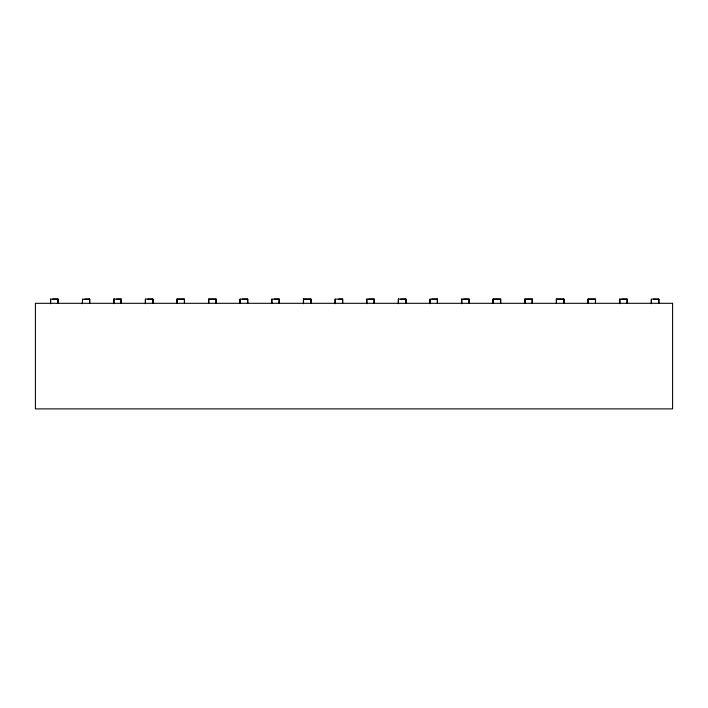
<?xml version="1.0" encoding="UTF-8"?>
<svg xmlns="http://www.w3.org/2000/svg" width="708" height="708" viewBox="0 0 708 708"><rect width="100%" height="100%" fill="white"/><g stroke="black" fill="none" stroke-linecap="round" stroke-linejoin="round"><path stroke-width="1.06" d="M50.587 303.086L50.56 299.121L58.021 299.121L58.003 303.077L58.003 299.28M89.65 303.077L89.668 299.121L82.588 299.289M113.749 303.077L113.758 299.121L121.21 299.121L121.227 303.077L121.21 299.28M113.793 303.086L113.793 299.139L114.581 299.13M121.201 303.077L121.21 299.121L116.484 299.13M145.441 303.086L145.423 299.121M147.662 299.13L152.893 299.121L152.875 303.077L152.866 299.121L145.406 299.121L145.406 303.714M177.009 299.13L184.461 299.112L184.434 303.077L184.461 299.112L176.965 299.121L177.009 303.077L176.973 299.289M208.612 303.077L208.639 299.121L216.082 299.121L216.073 303.077L216.108 299.112L208.656 299.13L208.656 303.077L208.621 299.289M240.171 303.157L240.171 299.121L240.207 303.077L240.189 299.121L247.641 299.121L247.641 303.077M271.819 299.289L271.819 303.157L271.837 299.121L279.288 299.121L279.262 303.077L279.271 300.245M303.484 303.077L303.484 299.121L310.936 299.121L310.945 303.077L310.927 299.28M303.511 303.086L303.511 299.139L310.962 299.121L310.927 303.077M335.158 303.086L335.132 299.121L342.592 299.121L342.592 303.077L342.575 299.28M342.575 303.077L342.592 299.121L338.69 299.13M366.806 303.086L366.788 299.121M368.771 299.13L374.258 299.121L374.24 303.077L374.24 299.121L366.771 299.121L366.771 303.714M400.613 299.13L405.914 299.121L405.896 303.077L405.888 299.121L398.418 299.121L398.418 303.714M430.013 303.086L429.977 299.121L437.429 299.121L437.447 303.077L437.42 299.121L431.889 299.13M437.429 303.077L437.429 299.121M461.634 299.121L461.625 303.077L461.616 299.121L469.085 299.121L469.068 303.077L469.112 299.121L463.696 299.13M500.662 303.077L500.68 299.112L493.184 299.121L493.193 303.077L493.184 299.28M493.228 303.077L493.184 299.121M500.636 303.077L500.645 299.121L493.228 299.121M524.876 303.077L524.876 299.121L532.327 299.112L532.31 303.077L532.292 299.272M532.283 303.077L532.301 299.121L524.832 299.121L524.832 303.077L524.84 299.28M556.426 303.077L556.382 299.121L563.851 299.121L563.86 303.077L563.834 299.121L556.426 299.121M563.842 303.077L563.851 299.121M588.029 299.121L595.499 299.121L595.481 303.077L595.525 299.112L588.074 299.121L588.074 303.077L588.038 299.28M619.695 299.121L619.677 303.077L619.73 299.13L627.146 299.121L627.164 303.077L627.146 299.121L621.748 299.13M651.378 303.086L651.351 299.121L658.829 299.121L658.812 303.077L658.803 299.121M58.021 303.077L58.047 299.121L52.719 299.13M89.677 303.077L89.65 299.121M279.288 303.077L279.306 299.112L274.341 299.121M50.587 299.139L50.551 303.714M658.794 299.28L653.502 299.13M82.632 299.13L82.208 303.714M84.65 299.13L89.695 299.121M114.546 299.289L113.758 299.298L113.758 303.714M242.304 299.13L247.658 299.112L247.623 303.077L247.623 299.272M651.342 299.289L651.342 303.714M619.686 299.289L619.686 303.714M556.391 299.28L556.391 303.157M461.625 299.289L461.625 303.714M429.968 299.289L429.968 303.714M405.879 299.28L405.879 303.157M374.222 299.28L374.222 303.157M335.123 299.121L335.123 303.714M303.466 299.121L303.466 303.714M152.857 299.28L152.857 303.157M398.436 299.121L398.436 303.077L398.462 299.13M672.6 303.307L35.4 303.307L35.4 408.888L672.6 408.888L672.6 303.307"/></g></svg>
